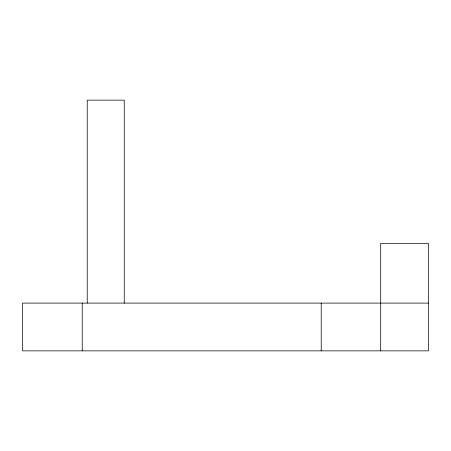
<?xml version="1.0" encoding="UTF-8"?>
<svg xmlns="http://www.w3.org/2000/svg" width="451" height="451" viewBox="0 0 451 451"><rect width="100%" height="100%" fill="white"/><g stroke="black" fill="none" stroke-linecap="round" stroke-linejoin="round"><path stroke-width="0.68" d="M428.45 303.1L22.55 303.1L22.55 350.85L428.45 350.85L428.45 243.405L380.695 243.405L380.695 350.85M321.213 303.1L321.213 350.85M124.239 303.1L124.239 100.15L87.229 100.15L87.229 303.1M82.24 303.1L82.24 350.85"/></g></svg>
